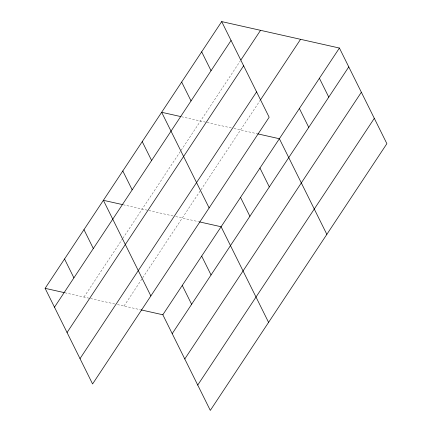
<?xml version="1.0" encoding="UTF-8"?>
<svg xmlns="http://www.w3.org/2000/svg" width="432" height="432" viewBox="0 0 432 432"><rect width="100%" height="100%" fill="white"/><g stroke="black" fill="none" stroke-linecap="round" stroke-linejoin="round"><path stroke-width="0.32" stroke-dasharray="2.16 1.62" d="M83.965 297.054L122.445 238.928M122.812 238.372L180.716 150.908M181.084 150.352L240.16 61.117M123.989 306.045L142.312 278.365M142.679 277.814L200.583 190.345M200.95 189.794L260.545 99.776M181.408 116.726L206.41 122.342M207.068 122.488L231.347 127.942M233.971 128.531L256.991 133.704M123.142 204.746L148.138 210.362M148.797 210.508L173.075 215.962M175.7 216.551L198.72 221.724M64.87 292.766L89.867 298.382M90.526 298.528L114.804 303.982M117.428 304.571L140.449 309.744"/><path stroke-width="0.65" d="M221.692 21.6L269.163 117.229L92.583 383.956L45.117 288.328L221.692 21.6L339.417 48.044L386.883 143.672L210.308 410.4L162.837 314.771L141.107 309.89M54.481 307.195L231.055 40.468M240.899 59.994L260.539 30.326M67.057 332.527L243.632 65.799M80.012 358.625L256.586 91.897M260.545 99.776L300.564 39.317M162.837 314.771L339.417 48.044M172.206 333.639L348.781 66.911M184.777 358.97L361.357 92.243M197.732 385.069L374.312 118.341M180.749 116.575L161.654 112.288L209.126 207.916M257.65 133.85L279.38 138.731L326.846 234.36M122.483 204.595L103.388 200.308L150.854 295.936M199.379 221.87L221.108 226.751L268.58 322.38M45.117 288.328L64.211 292.615M319.405 78.273L328.768 97.141M299.392 108.502L308.756 127.37M259.956 168.075L269.32 186.937M201.679 51.829L211.043 70.697M240.532 197.413L249.896 216.281M181.667 82.058L191.036 100.926M201.685 256.095L211.048 274.957M142.231 141.626L151.6 160.493M182.261 285.433L191.624 304.301M122.807 170.969L132.176 189.832M83.965 229.646L93.328 248.513M64.541 258.989L73.904 277.852"/></g></svg>
